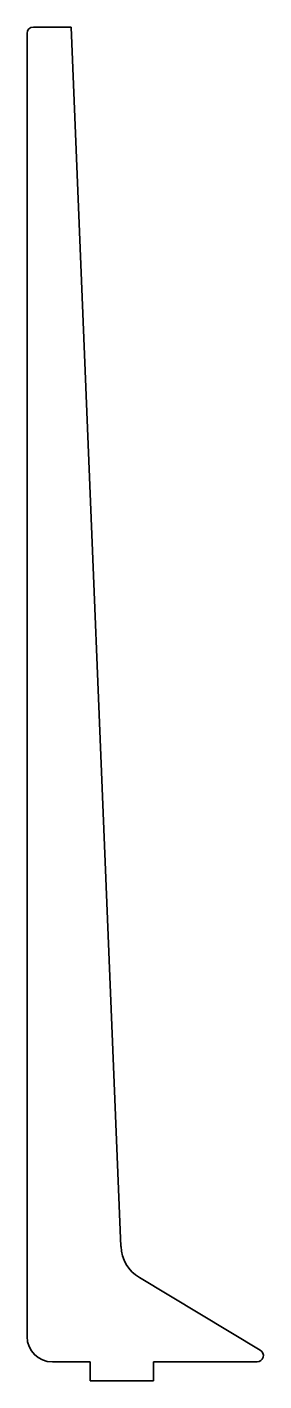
# Model space of a CAD drawing. Header units: inches. Extents: x 0 to 37, y 0 to 214.
import ezdxf

# ---------------------------------------------------------------- set-up
doc = ezdxf.new("R2010")
doc.units = ezdxf.units.IN
doc.header["$MEASUREMENT"] = 0
doc.layers.add('SIMUMAK Visible (ISO)', color=7, linetype='Continuous', lineweight=35)

# ---------------------------------------------------------------- blocks, each defined once
blk = doc.blocks.new('CD-IND-30-CARRTIN-01_Sheet_8_CD-IND-30-CARRTIN-01')
at = {"layer": 'SIMUMAK Visible (ISO)'}
for p, q in [((-17.69, 107), (-11.69, 107)), ((-11.69, 107), (-3.83, -85.77)), ((-18.69, -100), (-18.69, 106)), ((-0.92, -90.67), (18.21, -102.14)), ((-8.69, -104), (-14.69, -104)), ((-8.69, -104), (-8.69, -107)), ((17.69, -104), (1.31, -104)), ((1.31, -107), (1.31, -104)), ((-8.69, -107), (1.31, -107))]:
    blk.add_line(p, q, dxfattribs=at)
at = {"layer": 'SIMUMAK Visible (ISO)', "extrusion": (0, 0, -1)}
for centre, radius, start, end in [((17.69, 106), 1, 0, 90), ((14.69, -100), 4, 270, 360), ((-17.69, -103), 1, 120.9638, 270)]:
    blk.add_arc(centre, radius, start, end, dxfattribs=at)
at = {"layer": 'SIMUMAK Visible (ISO)'}
blk.add_arc((2.17, -85.52), 6, 182.3373, 239.0362, dxfattribs=at)

msp = doc.modelspace()

# ---------------------------------------------------------------- block references
msp.add_blockref('CD-IND-30-CARRTIN-01_Sheet_8_CD-IND-30-CARRTIN-01', (18.69, 107))

doc.saveas('drawing.dxf')
